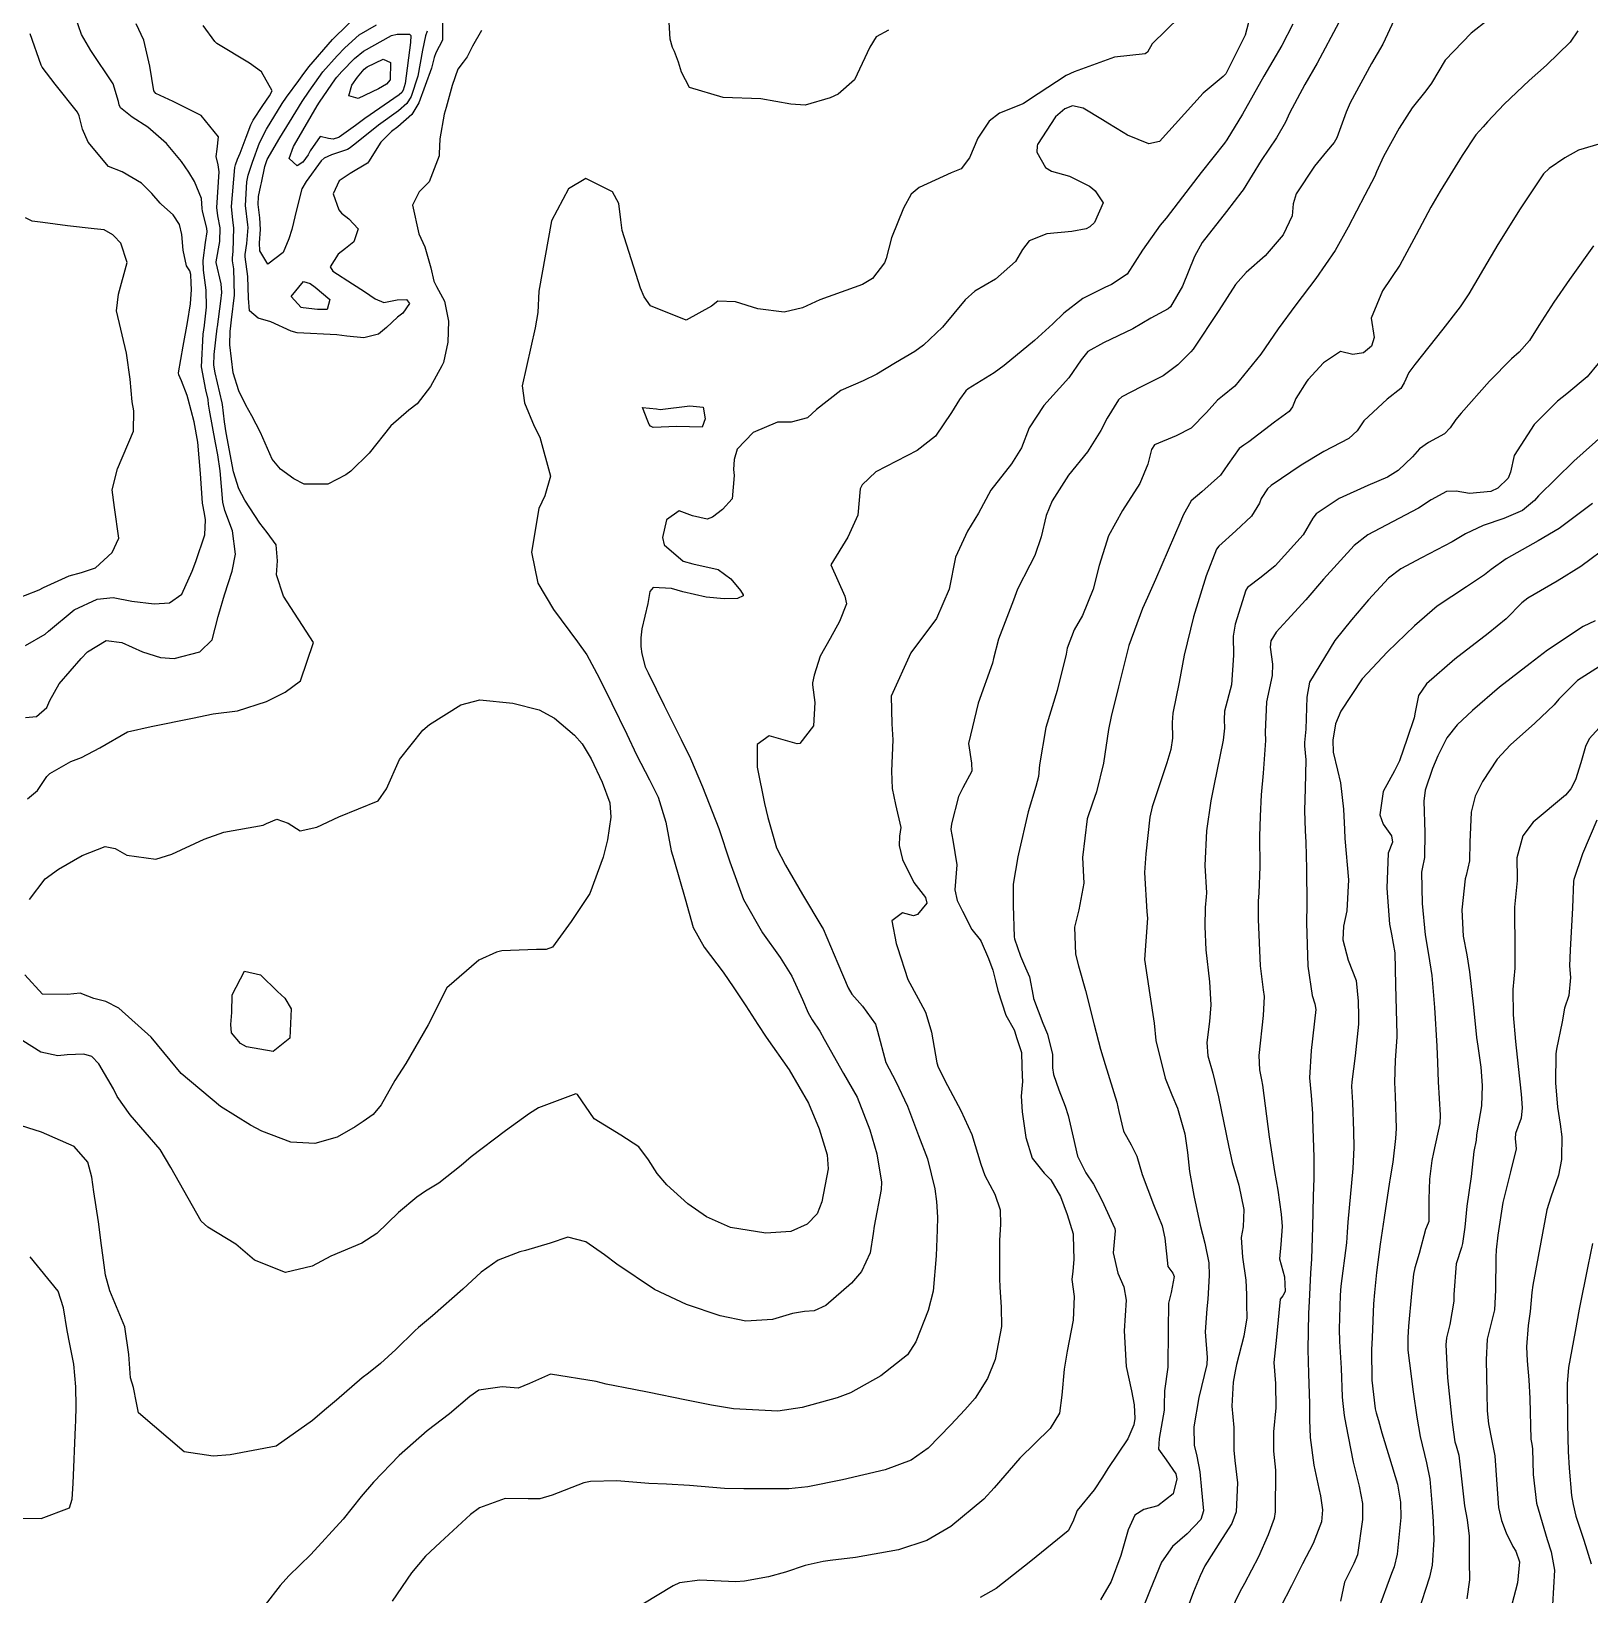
# Model space of a CAD drawing. Header units: feet. Extents: x 1313709 to 1317500, y 405869 to 411659.
# Drawn here: x 1316373.1 to 1316758.4, y 408728.3 to 409114.9 of the extents above; entities that cross this region are included whole.
import ezdxf

# ---------------------------------------------------------------- set-up
doc = ezdxf.new("R2010")
doc.units = ezdxf.units.FT
doc.layers.add('C-TOPO-MAJR', color=32, linetype='CONTINUOUS')

msp = doc.modelspace()

# ---------------------------------------------------------------- linework, layer by layer
at = {"layer": 'C-TOPO-MAJR'}
for points in [[(1316657.06, 409118.44), (1316650.24, 409111.8), (1316649.09, 409109.72), (1316648.52, 409109.29), (1316640.89, 409108.5), (1316630.95, 409104.91), (1316628.97, 409103.94), (1316622.04, 409099.4), (1316618.47, 409097.03), (1316618.09, 409096.86), (1316612.46, 409094.64), (1316609.96, 409092.68), (1316607.12, 409088.47), (1316605.06, 409083.61), (1316603.04, 409080.92), (1316600.54, 409079.89), (1316592.61, 409076.31), (1316590.69, 409074.64), (1316588.77, 409071.14), (1316585.83, 409063.79), (1316584.45, 409058.74), (1316584.06, 409057.68), (1316581.09, 409053.81), (1316578.59, 409052.28), (1316576.55, 409051.57), (1316568.11, 409048.48), (1316563.78, 409046.53), (1316559.28, 409045.45), (1316552.76, 409046.29), (1316547.23, 409048.01), (1316542.88, 409048.17), (1316541.26, 409046.94), (1316535.01, 409043.5), (1316526.19, 409047.03), (1316524.61, 409049.25), (1316523.72, 409051.42), (1316519.19, 409065.64), (1316518.88, 409068.27), (1316518.38, 409072.33), (1316516.82, 409075.21), (1316510.24, 409078.47), (1316505.91, 409075.92), (1316501.74, 409068.05), (1316498.61, 409050.61), (1316498.39, 409045.38), (1316497.72, 409041.54), (1316494.52, 409027.23), (1316495.02, 409023.06), (1316497.44, 409017.29), (1316498.84, 409014.51), (1316501.48, 409004.88), (1316500.11, 409000.02), (1316498.62, 408996.93), (1316496.75, 408986.06), (1316498.39, 408978.45), (1316502.22, 408971.93), (1316508.14, 408963.93), (1316510.49, 408960.68), (1316513.48, 408955.01), (1316516.66, 408948.7), (1316520.37, 408941.11), (1316522.73, 408935.98), (1316525.94, 408929.82), (1316528.08, 408925.53), (1316530.03, 408919.33), (1316531.33, 408912.21), (1316531.94, 408910.12), (1316534.8, 408900.4), (1316536.74, 408893.25), (1316539.47, 408888.45), (1316544.2, 408882.26), (1316546.82, 408878.4), (1316549.82, 408873.9), (1316552.76, 408869.27), (1316554.79, 408866.14), (1316560.5, 408858.09), (1316565.26, 408849.86), (1316567.89, 408843.53), (1316569.9, 408837.06), (1316570.14, 408833.63), (1316568.6, 408825.48), (1316567.38, 408822.52), (1316564.98, 408819.9), (1316560.89, 408818.09), (1316554.72, 408817.68), (1316546.02, 408819.08), (1316540.09, 408821.7), (1316535.46, 408824.97), (1316530.28, 408829.62), (1316527.83, 408832.49), (1316525.7, 408835.81), (1316523.3, 408839.04), (1316518.91, 408841.94), (1316512.31, 408845.99), (1316508.15, 408851.98), (1316507.77, 408852.14), (1316498.51, 408848.72), (1316496.28, 408847.31), (1316490.35, 408842.98), (1316481.88, 408836.6), (1316479.38, 408834.39), (1316473.84, 408830.09), (1316470.59, 408828.09), (1316468.4, 408826.62), (1316463.94, 408822.82), (1316458.51, 408817.59), (1316454.81, 408815.24), (1316447.2, 408812.03), (1316442.56, 408809.54), (1316435.99, 408808), (1316428.34, 408811.04), (1316423.71, 408815.01), (1316416.78, 408819.19), (1316415.09, 408820.68), (1316407.58, 408833.92), (1316404.94, 408838.37), (1316397.55, 408846.98), (1316394.31, 408851.53), (1316393.42, 408853.36), (1316389.85, 408859.55), (1316388.08, 408861.37), (1316386.08, 408861.96), (1316381.95, 408861.76), (1316379.67, 408861.55), (1316375.45, 408862.46), (1316365.94, 408868.46)], [(1316371.69, 408945.23), (1316374.39, 408945.47), (1316376.92, 408947.66), (1316377.72, 408949.38), (1316379.99, 408953.51), (1316385.46, 408959.81), (1316387.05, 408961.44), (1316391.63, 408964.26), (1316395.5, 408963.73), (1316400.61, 408961.46), (1316405.05, 408960.03), (1316408.41, 408959.81), (1316414.79, 408961.45), (1316417.81, 408964.46), (1316419.31, 408970.15), (1316419.45, 408970.79), (1316420.92, 408975.53), (1316422.79, 408981.42), (1316423.59, 408985.64), (1316422.89, 408991.38), (1316420.99, 408996.41), (1316420.48, 408998.45), (1316419.79, 409006.19), (1316419.24, 409010.14), (1316418.68, 409013.12), (1316417.14, 409021.19), (1316416.96, 409022.68), (1316416.84, 409023.88), (1316416.28, 409026.28), (1316415.2, 409031.96), (1316415.62, 409039.98), (1316415.9, 409042.15), (1316415.91, 409042.27), (1316416.42, 409046.66), (1316416.39, 409050.85), (1316415.67, 409055.86), (1316415.63, 409058.2), (1316416.16, 409062.69), (1316416.58, 409065.33), (1316416.55, 409066.22), (1316415.45, 409070.44), (1316415.38, 409071.12), (1316415.22, 409073.52), (1316413.43, 409077.74), (1316412.08, 409080.09), (1316410.29, 409082.7), (1316406.53, 409087.15), (1316401.93, 409091.23), (1316398.07, 409093.66), (1316395.19, 409096.01), (1316394.85, 409096.73), (1316394.71, 409097.54), (1316393.36, 409101.87), (1316387.87, 409110.14), (1316385.53, 409114.08), (1316383.27, 409120.55)], [(1316472.1, 409105.82), (1316468.94, 409097.23), (1316467.18, 409094.3), (1316463.76, 409091.26), (1316462.19, 409090.09), (1316459.52, 409087.48), (1316456.49, 409082.61), (1316456.25, 409082.33), (1316451.95, 409079.75), (1316449.24, 409077.93), (1316447.78, 409074.74), (1316449.16, 409070.73), (1316449.84, 409069.9), (1316451.64, 409068.55), (1316453.91, 409066.08), (1316452.85, 409062.82), (1316450.77, 409061.23), (1316448.96, 409059.82), (1316447.03, 409056.68), (1316447.64, 409055.55), (1316452.53, 409052.46), (1316455.5, 409050.56), (1316458.11, 409048.75), (1316460.29, 409047.86), (1316463.55, 409048.46), (1316465.87, 409048.56), (1316466.63, 409047.61), (1316464.94, 409045.17), (1316463.66, 409044.19), (1316460.93, 409041.64), (1316458.92, 409040.02), (1316455.37, 409039.14), (1316451.17, 409039.5), (1316448.66, 409039.81), (1316438.86, 409040.34), (1316437.36, 409040.75), (1316432.34, 409043.03), (1316429.23, 409044), (1316427.08, 409045.77), (1316426.8, 409048.88), (1316426.63, 409054.27), (1316425.96, 409059.14), (1316425.97, 409059.72), (1316426.41, 409062.42), (1316426.71, 409066.4), (1316426.64, 409067.06), (1316426.04, 409071.83), (1316426.38, 409077.65), (1316426.75, 409079.3), (1316427.39, 409081.31), (1316427.77, 409082.56), (1316429.5, 409087.35), (1316431.28, 409090.74), (1316435.14, 409097.04), (1316436.2, 409098.64), (1316439.27, 409102.76), (1316440.08, 409103.9), (1316441.75, 409106.12), (1316447.62, 409112.84), (1316448.24, 409113.5), (1316453.15, 409118.33)], [(1316474.76, 409119.52), (1316474.78, 409112.68), (1316473.11, 409109.6), (1316472.7, 409108.43), (1316472.1, 409105.82)], [(1316710.09, 409117.73), (1316707.31, 409111.69), (1316704.49, 409106.94), (1316699.2, 409097.24), (1316698.24, 409094.94), (1316695.86, 409088.59), (1316695.24, 409087.41), (1316693.37, 409085.2), (1316690.36, 409081.51), (1316685.85, 409074.72), (1316685.12, 409072.27), (1316684.85, 409069.3), (1316682.65, 409064.61), (1316678.2, 409059.41), (1316673.48, 409055.27), (1316670.86, 409052.32), (1316666.75, 409045.83), (1316660.35, 409036.31), (1316659.82, 409035.66), (1316656.61, 409032.42), (1316652.97, 409029.71), (1316647.56, 409027), (1316642.77, 409024.53), (1316641.94, 409023.77), (1316639.1, 409019.21), (1316637.59, 409016.15), (1316634.23, 409010.9), (1316629.57, 409005.11), (1316625.48, 408998.77), (1316624.02, 408995.17), (1316622.8, 408989.93), (1316621.27, 408985.28), (1316619.97, 408982.88), (1316616.95, 408976.93), (1316615.92, 408974.24), (1316612.28, 408964.62), (1316611.02, 408959.79), (1316610.76, 408958.62), (1316607.21, 408948.72), (1316604.81, 408938.77), (1316605.59, 408933.92), (1316605.64, 408931.91), (1316603.43, 408927.85), (1316602.4, 408925.68), (1316600.63, 408918.92), (1316600.44, 408917.51), (1316600.98, 408914.84), (1316601.92, 408908.82), (1316601.46, 408902.57), (1316602.07, 408899.98), (1316603.38, 408897.35), (1316605.66, 408892.75), (1316607.7, 408890.25), (1316607.97, 408889.82), (1316609.8, 408885.63), (1316610.86, 408882.75), (1316611.53, 408880.12), (1316612.12, 408877.69), (1316614.08, 408871.63), (1316616.14, 408867.95), (1316616.23, 408867.74), (1316616.78, 408865.85), (1316617.95, 408862.4), (1316618, 408859.01), (1316618.13, 408856.64), (1316618.2, 408855.19), (1316617.86, 408851.55), (1316618.06, 408847.73), (1316619, 408841.32), (1316620.56, 408836.26), (1316623.57, 408832.55), (1316625.21, 408830.85), (1316627.59, 408826.75), (1316629.26, 408822.32), (1316630.69, 408817.57), (1316630.75, 408817.06), (1316630.89, 408811.17), (1316630.62, 408808.27), (1316630.39, 408806.24), (1316630.92, 408802.03), (1316630.67, 408796.18), (1316629.25, 408788.54), (1316628.46, 408784.09), (1316627.9, 408777.66), (1316627.32, 408773.21), (1316625, 408769.4), (1316617.5, 408762.1), (1316611.18, 408754.73), (1316608.65, 408751.89), (1316600.48, 408745.17), (1316594.52, 408741.74), (1316587.52, 408739.4), (1316576.93, 408737.51), (1316570.67, 408736.72), (1316568.91, 408736.48), (1316564.42, 408735.49), (1316559.55, 408733.85), (1316555.35, 408732.68), (1316549.46, 408731.62), (1316547.22, 408731.49), (1316538.37, 408731.88), (1316533.35, 408731.25), (1316531.81, 408730.47), (1316524.28, 408725.97)], [(1316585.08, 409115.17), (1316581.98, 409113.51), (1316580.41, 409110.95), (1316576.67, 409102.92), (1316572.6, 409099.32), (1316570.66, 409098.44), (1316564.45, 409096.61), (1316560.94, 409096.86), (1316553.46, 409098.21), (1316544.2, 409098.5), (1316535.82, 409101.01), (1316533.88, 409104.8), (1316533.14, 409107.24), (1316532.12, 409109.88), (1316531.63, 409110.87), (1316531.08, 409112.93), (1316530.77, 409118.55)], [(1316733.28, 409117.74), (1316729.09, 409114.48), (1316722.71, 409107.75), (1316719.27, 409102.05), (1316717.94, 409100.2), (1316714.51, 409096), (1316711.33, 409090.97), (1316707.43, 409083.93), (1316705.74, 409080.17), (1316705.28, 409079.09), (1316702.81, 409074.34), (1316698.72, 409066.5), (1316695.46, 409060.66), (1316690.68, 409053.77), (1316685.73, 409047.28), (1316681.4, 409041.34), (1316677.1, 409035.1), (1316670.7, 409027.18), (1316667.67, 409024.65), (1316666.42, 409023.66), (1316663.64, 409020.67), (1316659.85, 409016.73), (1316656.21, 409014.86), (1316650.85, 409012.61), (1316650.07, 409011.48), (1316649.16, 409007.89), (1316647.22, 409003.05), (1316642.87, 408996.43), (1316639.47, 408990.13), (1316637.16, 408982.82), (1316635.66, 408976.94), (1316633.02, 408970.43), (1316630.99, 408966.9), (1316629.19, 408962.39), (1316628.94, 408960.85), (1316626.78, 408951.91), (1316623.94, 408942.74), (1316622.4, 408933.5), (1316622.1, 408930.59), (1316621.46, 408928.18), (1316619.55, 408921.9), (1316617.19, 408911.47), (1316617.02, 408910.74), (1316615.9, 408903.97), (1316615.91, 408898.75), (1316616.15, 408890.97), (1316616.23, 408890.5), (1316617.67, 408886.17), (1316618.93, 408883.33), (1316619.88, 408881.1), (1316620.83, 408876.34), (1316620.93, 408875.75), (1316623.21, 408869.64), (1316624.4, 408866.89), (1316625.59, 408861.89), (1316625.61, 408858.6), (1316625.81, 408856.97), (1316627.17, 408853.16), (1316628.73, 408849.08), (1316629.48, 408846.8), (1316630.68, 408841.44), (1316631.79, 408836.7), (1316633.83, 408832.59), (1316635.72, 408829.81), (1316637.8, 408825.86), (1316641.03, 408818.82), (1316641.11, 408818.28), (1316640.64, 408812.82), (1316641.78, 408807.84), (1316643.25, 408804.45), (1316643.84, 408801.12), (1316643.34, 408793.55), (1316643.79, 408784.74), (1316645.15, 408778.75), (1316645.76, 408775.24), (1316645.96, 408771.88), (1316645.74, 408770.29), (1316644.25, 408766.82), (1316639.31, 408759.51), (1316637.95, 408757.33), (1316635.94, 408754.26), (1316631.72, 408749.1), (1316630.6, 408746.32), (1316629.46, 408744.12), (1316620.23, 408736.55), (1316611.71, 408729.82), (1316607.74, 408727.59)], [(1316674.09, 409117.08), (1316673.24, 409113.95), (1316668.44, 409104.41), (1316667.83, 409103.7), (1316662.85, 409099.64), (1316658.24, 409094.46), (1316652.04, 409087.61), (1316649.39, 409087.07), (1316644.17, 409089.22), (1316643.06, 409089.84), (1316639.28, 409092.18), (1316637.97, 409093), (1316633.16, 409095.88), (1316630.51, 409096.43), (1316628.64, 409095.69), (1316626.31, 409093.74), (1316621.93, 409086.89), (1316621.78, 409086.57), (1316621.71, 409084.99), (1316623.84, 409081.26), (1316625.32, 409080.35), (1316629.77, 409079.05), (1316634.73, 409076.6), (1316635.51, 409076), (1316636.15, 409075.44), (1316638.14, 409072.45), (1316635.96, 409067.66), (1316634.79, 409066.56), (1316633.9, 409066.03), (1316630.36, 409065.42), (1316624.18, 409064.83), (1316619.87, 409063.09), (1316618.22, 409060.96), (1316616.47, 409057.94), (1316611.49, 409053.62), (1316606.37, 409050.62), (1316604, 409048.52), (1316598.37, 409041.74), (1316593.67, 409037.25), (1316591.59, 409035.72), (1316586.79, 409032.88), (1316582.2, 409030.12), (1316578.8, 409028.44), (1316573.24, 409026.07), (1316567.25, 409021.4), (1316565.06, 409019.35), (1316560.99, 409018.22), (1316557.63, 409018.24), (1316551.58, 409015.65), (1316547.6, 409011.53), (1316546.92, 409009.03), (1316546.75, 409006.54), (1316546.91, 409005.07), (1316546.41, 408999.3), (1316544.01, 408996.69), (1316541.5, 408994.74), (1316540.22, 408994.23), (1316536.58, 408995.11), (1316533.26, 408996.32), (1316530.2, 408994.08), (1316529.21, 408989.71), (1316529.58, 408987.94), (1316534.25, 408983.9), (1316536.7, 408983.19), (1316542.98, 408981.84), (1316546.08, 408979.5), (1316548.48, 408976.62), (1316549.11, 408975.56), (1316549.08, 408975.29), (1316547.76, 408974.66), (1316544.39, 408974.58), (1316540.01, 408974.95), (1316534.18, 408976.33), (1316531.44, 408977.15), (1316526.85, 408977.33), (1316526.02, 408976.35), (1316525.56, 408973.43), (1316524.1, 408967.1), (1316523.79, 408964.94), (1316523.86, 408962.79), (1316524.06, 408960.92), (1316524.92, 408957.77), (1316525.62, 408956.3), (1316529.58, 408948.15), (1316533.78, 408939.75), (1316536.12, 408935.04), (1316539.09, 408928.04), (1316543.07, 408917.76), (1316545.82, 408909.51), (1316549.24, 408900.2), (1316553.89, 408892), (1316558.26, 408885.89), (1316561.13, 408881.26), (1316563.82, 408875.47), (1316565.16, 408872.17), (1316566.16, 408870.45), (1316568.1, 408867.69), (1316569.15, 408865.67), (1316573.91, 408857.14), (1316577.32, 408851.33), (1316580.45, 408843.26), (1316582.13, 408837.33), (1316583.32, 408830.34), (1316583.2, 408828.53), (1316581.47, 408819.42), (1316581.29, 408817.58), (1316580.56, 408812.83), (1316578.39, 408808.23), (1316575.94, 408805.32), (1316569.55, 408799.79), (1316566.65, 408798.51), (1316564.32, 408798.32), (1316561.28, 408797.8), (1316556.34, 408796.32), (1316549.78, 408795.95), (1316543.41, 408797.29), (1316535.08, 408800.02), (1316527.19, 408803.77), (1316517.86, 408810.04), (1316514.84, 408812.37), (1316510.26, 408815.59), (1316505.77, 408816.75), (1316501.38, 408815.26), (1316495.31, 408813.42), (1316493.87, 408813.12), (1316488.55, 408811.02), (1316484.34, 408808.04), (1316479.81, 408803.86), (1316472.33, 408797.23), (1316468.83, 408794.34), (1316467.91, 408793.51), (1316463.24, 408788.97), (1316459.46, 408785.46), (1316456.49, 408783.11), (1316454.96, 408781.93), (1316448.61, 408776.44), (1316445.59, 408773.92), (1316442.65, 408771.37), (1316433.69, 408765.05), (1316422.26, 408762.85), (1316418.1, 408762.58), (1316410.94, 408763.66), (1316399.59, 408773.27), (1316399.1, 408775.72), (1316398.38, 408779.52), (1316397.61, 408781.93), (1316397.21, 408787.71), (1316396.26, 408794.53), (1316392.57, 408803.45), (1316391.5, 408807.3), (1316390.77, 408812.28), (1316390.49, 408814.61), (1316389.75, 408820.47), (1316388.59, 408827.94), (1316388.12, 408831.53), (1316387.1, 408835.24), (1316383.68, 408839.14), (1316375.62, 408842.69), (1316367.07, 408845.37)], [(1316371.66, 408963.04), (1316376.53, 408965.82), (1316377.38, 408966.56), (1316383.68, 408971.8), (1316389.42, 408974.5), (1316393.37, 408974.91), (1316397.97, 408974.02), (1316403.49, 408973.34), (1316407.32, 408973.61), (1316410.32, 408975.72), (1316412.93, 408981.39), (1316413.76, 408983.76), (1316416.05, 408990.35), (1316416.2, 408994.13), (1316415.91, 408995.67), (1316415.46, 408998.19), (1316414.92, 409005.57), (1316414.27, 409013.27), (1316413.35, 409018.33), (1316411.88, 409023.95), (1316411.64, 409024.81), (1316410.27, 409028.44), (1316409.56, 409029.92), (1316409.51, 409030.43), (1316410.68, 409037.02), (1316411.73, 409042.86), (1316412.51, 409047.52), (1316412.69, 409051.08), (1316412.62, 409052.62), (1316412.53, 409054.79), (1316412.3, 409055.66), (1316411.49, 409056.93), (1316410.69, 409060.79), (1316410.34, 409064.69), (1316409.74, 409067.11), (1316408.16, 409069.48), (1316405.32, 409072.1), (1316404.98, 409072.43), (1316402.88, 409074.79), (1316400.4, 409077.35), (1316395.55, 409080.18), (1316392.23, 409081.43), (1316387.21, 409087.52), (1316385.78, 409090.67), (1316384.94, 409093.97), (1316384.51, 409094.92), (1316379.01, 409101.79), (1316375.77, 409106.03), (1316375.53, 409106.49), (1316372.84, 409114.29)], [(1316372.16, 408925.14), (1316374.61, 408927.19), (1316376.92, 408930.63), (1316377.73, 408931.34), (1316378.89, 408932), (1316382.93, 408934.32), (1316385.56, 408935.36), (1316390.06, 408937.68), (1316396.94, 408941.65), (1316402.76, 408942.99), (1316412.94, 408945.09), (1316418.09, 408946.12), (1316424.12, 408946.89), (1316431.31, 408949.18), (1316435.86, 408951.48), (1316439.7, 408954.27), (1316442.88, 408963.75), (1316435.47, 408975.25), (1316433.78, 408980.47), (1316433.96, 408983.93), (1316433.62, 408987.93), (1316431.46, 408990.95), (1316429.62, 408993.26), (1316425.94, 408998.92), (1316424.39, 409001.78), (1316423.13, 409006), (1316421.32, 409015.59), (1316420.86, 409018.34), (1316420.35, 409022.58), (1316420.28, 409023.03), (1316418.55, 409030.45), (1316418.24, 409032.37), (1316418.35, 409035.02), (1316419.1, 409041.46), (1316419.14, 409041.8), (1316420.01, 409048.19), (1316420.23, 409050.35), (1316420.09, 409052.49), (1316418.83, 409057.69), (1316418.83, 409057.91), (1316419.73, 409062.96), (1316419.78, 409066.28), (1316419.21, 409069.3), (1316419.01, 409071.36), (1316419.54, 409080.18), (1316419.34, 409081.84), (1316418.8, 409083.93), (1316419.08, 409085.73), (1316419.44, 409088.81), (1316415.1, 409094.11), (1316408.18, 409097.52), (1316403.89, 409099.54), (1316403.41, 409100.15), (1316402.43, 409106.31), (1316400.96, 409112.73), (1316399.05, 409116.76)], [(1316484.43, 409115.07), (1316482.23, 409111.19), (1316480.89, 409108.55), (1316479.91, 409107.27), (1316478.59, 409105.54), (1316477.19, 409101.49), (1316475.72, 409096.07), (1316475.21, 409094.42), (1316474.1, 409088.32), (1316474, 409084.64), (1316473.97, 409084.07), (1316471.52, 409077.65), (1316468.98, 409075.22), (1316467.36, 409071.9), (1316468.91, 409064.81), (1316470.39, 409061.57), (1316471.94, 409056.4), (1316472.64, 409053.08), (1316473.29, 409051.77), (1316475.31, 409048.18), (1316476.25, 409043.21), (1316476.13, 409037.99), (1316475.04, 409033.04), (1316474.65, 409032.16), (1316471.85, 409027.03), (1316468.51, 409022.77), (1316466.44, 409021.23), (1316462.02, 409017.31), (1316456.67, 409010.62), (1316452.1, 409006.15), (1316450.92, 409005.21), (1316446.47, 409002.89), (1316440.59, 409002.88), (1316438.02, 409004.25), (1316434.72, 409006.65), (1316432.65, 409009.12), (1316429.77, 409015.72), (1316427.62, 409019.81), (1316426.13, 409022.45), (1316424.4, 409025.99), (1316423.05, 409030.42), (1316422.21, 409037.37), (1316422.31, 409040.78), (1316422.36, 409041.34), (1316422.65, 409043.57), (1316423.34, 409049.65), (1316423.21, 409056.13), (1316422.9, 409058.11), (1316422.87, 409058.88), (1316423.04, 409060.47), (1316423.19, 409066.33), (1316422.94, 409068.18), (1316422.58, 409071.6), (1316423.43, 409081.26), (1316423.57, 409081.88), (1316424.11, 409083.27), (1316424.73, 409084.75), (1316426.26, 409088.76), (1316427.41, 409091.74), (1316427.97, 409092.89), (1316430.36, 409096.57), (1316432.05, 409098.92), (1316432.67, 409100.18), (1316430.01, 409104.86), (1316427.1, 409106.99), (1316419.02, 409111.89), (1316418.48, 409112.36), (1316415.65, 409116.35)], [(1316685.06, 409116.7), (1316682.32, 409111.41), (1316677.89, 409103.8), (1316672.54, 409094.43), (1316668.74, 409088.09), (1316668.11, 409087.23), (1316662.36, 409079.98), (1316659.67, 409076.4), (1316653.68, 409068.73), (1316652.2, 409066.95), (1316647.85, 409060.75), (1316644.03, 409054.85), (1316640.16, 409052.25), (1316638.54, 409051.57), (1316633.14, 409048.8), (1316628.37, 409045.19), (1316625.69, 409042.57), (1316621.19, 409038.48), (1316613.62, 409032.25), (1316611.14, 409030.46), (1316604.74, 409026.47), (1316604.19, 409026.01), (1316602.61, 409023.86), (1316600.65, 409020.64), (1316596.65, 409014.82), (1316592.1, 409011.26), (1316581.93, 409005.96), (1316578.56, 409002.77), (1316578.04, 409001.77), (1316577.49, 408995.28), (1316575.02, 408989.8), (1316570.83, 408982.93), (1316574.28, 408975.23), (1316574.66, 408973.3), (1316572.97, 408968.98), (1316570.59, 408964.71), (1316568.18, 408960.37), (1316566.66, 408955.69), (1316566.28, 408953.81), (1316566.24, 408953.3), (1316566.81, 408948.89), (1316566.47, 408943.16), (1316563.09, 408938.8), (1316562.44, 408938.68), (1316555.51, 408940.67), (1316552.56, 408938.53), (1316552.57, 408932.94), (1316554.42, 408923.91), (1316555.21, 408920.46), (1316557.38, 408913.01), (1316559.57, 408908.66), (1316563.78, 408901.48), (1316568.59, 408893.49), (1316568.88, 408892.93), (1316572.56, 408884.37), (1316575.09, 408878.33), (1316576.02, 408876.76), (1316578.59, 408873.84), (1316581.85, 408869.4), (1316582.37, 408867.67), (1316584.37, 408859.88), (1316586.87, 408855.19), (1316589.78, 408849.1), (1316592.46, 408841.89), (1316594.68, 408836.12), (1316596.49, 408828.69), (1316596.88, 408825.55), (1316597.18, 408821.64), (1316597.09, 408818.49), (1316596.8, 408812.06), (1316596.11, 408803.35), (1316594.84, 408798.54), (1316591.83, 408790.85), (1316589.72, 408787.65), (1316583.14, 408782.41), (1316575.65, 408778.25), (1316572.36, 408776.99), (1316563.73, 408774.56), (1316557.65, 408773.7), (1316546.76, 408774.26), (1316541.28, 408775.15), (1316534.68, 408776.46), (1316525.89, 408778.29), (1316522.08, 408779.01), (1316515.24, 408780.36), (1316512.76, 408781), (1316501.5, 408782.86), (1316496.27, 408780.56), (1316493.51, 408779.35), (1316489.51, 408779.67), (1316483.75, 408778.85), (1316481.53, 408777.31), (1316476.49, 408773.03), (1316470.97, 408768.84), (1316464.09, 408762.68), (1316457.75, 408756.14), (1316454.67, 408752.59), (1316450.22, 408746.99), (1316442.22, 408738.24), (1316436.82, 408732.95), (1316434.67, 408730.58), (1316427.22, 408721.03)], [(1316468.65, 409103.78), (1316467.02, 409098.78), (1316465.96, 409097.02), (1316463.91, 409095.21), (1316458.98, 409091.65), (1316453.09, 409086.95), (1316451.72, 409085.92), (1316451.3, 409085.7), (1316447.3, 409084.32), (1316445.54, 409083.56), (1316444.82, 409082.83), (1316441.08, 409077.74), (1316440.03, 409075.93), (1316438.68, 409070.79), (1316437.5, 409065.92), (1316436.82, 409063.57), (1316435.41, 409060.24), (1316431.58, 409057.35), (1316429.66, 409060.6), (1316429.56, 409062.59), (1316429.75, 409065.91), (1316429.62, 409068.8), (1316429.23, 409072.04), (1316429.32, 409074.05), (1316429.85, 409076.78), (1316430, 409077.46), (1316430.83, 409081.49), (1316431.46, 409083.24), (1316434.59, 409088.58), (1316436.94, 409092.46), (1316440.07, 409097.55), (1316441.8, 409100.08), (1316444.21, 409103.51), (1316445.22, 409104.85), (1316448.77, 409108.87), (1316450.64, 409110.84), (1316454.22, 409114.03), (1316458.43, 409116.52)], [(1316465.56, 409101.96), (1316465.09, 409100.34), (1316464.74, 409099.75), (1316464.06, 409099.15), (1316455.58, 409093.31), (1316453.29, 409091.64), (1316449.2, 409088.69), (1316449.06, 409088.62), (1316447.78, 409088.22), (1316446.6, 409088.42), (1316444.53, 409088.91), (1316442.03, 409085.32), (1316441.55, 409084.37), (1316440.26, 409082.53), (1316438.87, 409081.65), (1316436.86, 409083.43), (1316437.91, 409086.42), (1316438.76, 409087.84), (1316443.81, 409096.51), (1316444.36, 409097.36), (1316448.34, 409103.11), (1316448.69, 409103.57), (1316449.92, 409104.94), (1316453.04, 409108.18), (1316455.23, 409109.98), (1316462.18, 409113.83), (1316463.6, 409114.21), (1316466.6, 409114.21), (1316466.95, 409113.9), (1316466.91, 409112.1), (1316465.56, 409101.96)], [(1316696.42, 409117.1), (1316691.04, 409107.06), (1316687.98, 409101.74), (1316684.23, 409094.68), (1316683.22, 409092.45), (1316681.02, 409088.57), (1316677.21, 409082.94), (1316672.75, 409075.7), (1316672.45, 409075.25), (1316668.61, 409070.38), (1316662.61, 409062.71), (1316660.67, 409059.18), (1316657.75, 409051.9), (1316654.8, 409046.79), (1316654.19, 409046.27), (1316649.88, 409043.97), (1316645.45, 409041.3), (1316638.21, 409037.86), (1316634.37, 409035.68), (1316632.65, 409033.66), (1316629.6, 409029.21), (1316623.43, 409022.34), (1316619.86, 409016.82), (1316617.97, 409011.89), (1316615.47, 409007.92), (1316610.33, 409001.42), (1316607.27, 408995.73), (1316604.57, 408991.33), (1316601.64, 408984.87), (1316600.09, 408976.98), (1316596.95, 408969.67), (1316590.57, 408961.19), (1316585.72, 408950.53), (1316585.89, 408943.66), (1316586.16, 408939.72), (1316585.76, 408931.94), (1316585.99, 408927.68), (1316586.79, 408923.73), (1316588.09, 408918.04), (1316587.8, 408915.88), (1316587.66, 408913.57), (1316588.51, 408910.13), (1316591.29, 408904.39), (1316594.17, 408900.73), (1316594.5, 408899.32), (1316592.19, 408896.48), (1316591.23, 408896.2), (1316588.5, 408896.94), (1316585.86, 408894.93), (1316586.92, 408889.33), (1316587.25, 408888.37), (1316589.85, 408880.44), (1316592.41, 408875.73), (1316594.09, 408872.53), (1316594.25, 408872.12), (1316595.72, 408867.37), (1316597.03, 408859.8), (1316597.33, 408858.77), (1316599.65, 408854.25), (1316602.9, 408848.07), (1316605.68, 408842.1), (1316607.92, 408834.74), (1316608.89, 408831.93), (1316611.31, 408827.34), (1316612.64, 408823.49), (1316612.78, 408819.82), (1316612.53, 408815.93), (1316612.5, 408806.47), (1316612.6, 408804.31), (1316612.94, 408799.41), (1316612.96, 408794.6), (1316611.4, 408786.48), (1316609.5, 408781.72), (1316606.5, 408776.91), (1316603.96, 408773.99), (1316600.44, 408770.33), (1316594.86, 408764.57), (1316590.67, 408761.6), (1316584.21, 408759.16), (1316573.7, 408756.74), (1316565.14, 408754.93), (1316560.43, 408754.44), (1316549.3, 408754.48), (1316544.53, 408754.56), (1316535.86, 408755.33), (1316530.14, 408755.66), (1316525.81, 408755.82), (1316517.92, 408756.42), (1316511.39, 408756.33), (1316509.7, 408755.97), (1316501.86, 408752.91), (1316498.88, 408751.98), (1316495.94, 408751.98), (1316490.3, 408752.05), (1316483.93, 408749.76), (1316481.69, 408748.12), (1316474.17, 408741.2), (1316470.54, 408737.81), (1316467.09, 408733.74), (1316462.34, 408726.66)], [(1316470.98, 409114.96), (1316470.57, 409113.76), (1316469.83, 409110.25), (1316468.65, 409103.78)], [(1316755.48, 409115.04), (1316753.56, 409112.23), (1316747.76, 409106.52), (1316743.45, 409102.71), (1316737.3, 409096.9), (1316733.19, 409092.52), (1316732.04, 409091.31), (1316730.28, 409089.3), (1316726.85, 409084.2), (1316721.47, 409075.4), (1316719.13, 409071.42), (1316715.54, 409064.57), (1316711.51, 409057.1), (1316707.18, 409050.7), (1316704.42, 409043.96), (1316705.15, 409039.17), (1316704.45, 409037.08), (1316702.47, 409035.39), (1316699.82, 409035.02), (1316696.83, 409035.69), (1316692.62, 409032.93), (1316688.81, 409028.77), (1316688.49, 409028.41), (1316685.73, 409024.12), (1316684.91, 409022.01), (1316684.15, 409020.88), (1316680.51, 409018.26), (1316674.17, 409013.41), (1316672.9, 409012.56), (1316671.78, 409011.71), (1316668.91, 409007.8), (1316667.12, 409005.17), (1316662.51, 409000.99), (1316659.87, 408998.8), (1316657.87, 408995.21), (1316657.33, 408993.86), (1316654.16, 408986.6), (1316651.09, 408979.31), (1316649.11, 408974.92), (1316647.82, 408972.19), (1316644.48, 408963), (1316644.22, 408962.03), (1316641.94, 408952.8), (1316640.1, 408945.47), (1316639.48, 408942.24), (1316638.17, 408933.91), (1316636.48, 408926.82), (1316635.48, 408924.06), (1316634.2, 408920.17), (1316633.04, 408910.62), (1316633.31, 408904.27), (1316632.13, 408897.69), (1316631.02, 408893.36), (1316631.26, 408886.73), (1316632.03, 408883.77), (1316633.75, 408877.68), (1316635.94, 408869.18), (1316637.49, 408863.21), (1316638.64, 408859.39), (1316641.51, 408850.06), (1316642.04, 408847.78), (1316643.19, 408842.9), (1316645.04, 408839.54), (1316646.48, 408836.75), (1316647.74, 408832.21), (1316650.56, 408824.75), (1316652.7, 408819.52), (1316653.39, 408816.43), (1316654.14, 408809.42), (1316655.36, 408807.79), (1316655.68, 408806.98), (1316654.91, 408802.99), (1316654.28, 408800.36), (1316654.23, 408793.79), (1316654.11, 408784.53), (1316653.29, 408778.69), (1316653.2, 408775.06), (1316653.18, 408773.91), (1316651.95, 408766.92), (1316651.83, 408764.27), (1316653.71, 408761.64), (1316656.06, 408758.15), (1316656.32, 408756.95), (1316655.45, 408753.24), (1316651.65, 408750.25), (1316648.19, 408749.36), (1316645.95, 408748), (1316644.27, 408744.37), (1316642.51, 408738.03), (1316640.12, 408731.52), (1316637.46, 408727.01)], [(1316461.95, 409107.15), (1316461.86, 409102.94), (1316460.96, 409101.79), (1316458.92, 409100.64), (1316453.92, 409098.25), (1316451.64, 409098.96), (1316452.38, 409101.54), (1316453.76, 409103.56), (1316455.45, 409105.51), (1316456.19, 409106.1), (1316460.12, 409107.97), (1316461.95, 409107.15)], [(1316762.87, 409087.63), (1316755.65, 409085.48), (1316752.25, 409083.64), (1316748.43, 409080.96), (1316747.03, 409079.63), (1316741.22, 409070.97), (1316735.72, 409062.21), (1316732.13, 409056.14), (1316728.53, 409049.94), (1316726.39, 409046.75), (1316722.07, 409041.27), (1316715.16, 409032.5), (1316713.71, 409030.5), (1316712.55, 409028.01), (1316711.75, 409026.58), (1316708.31, 409023.91), (1316702.58, 409018.59), (1316700.94, 409016.13), (1316698.87, 409014.2), (1316692.7, 409011.01), (1316687.09, 409007.6), (1316679.7, 409002.58), (1316678.75, 409001.8), (1316677.22, 408999.34), (1316676.78, 408998.22), (1316674.8, 408995), (1316670.9, 408991.38), (1316666.69, 408987.59), (1316666.15, 408986.81), (1316663.56, 408980.24), (1316660.45, 408970.12), (1316658.13, 408960.61), (1316656.9, 408953.94), (1316655.35, 408946.27), (1316655.2, 408944), (1316655.3, 408940.11), (1316654.83, 408937.34), (1316653.85, 408934), (1316650.22, 408923.09), (1316649.69, 408920.59), (1316648.67, 408911.52), (1316648.31, 408906.89), (1316648.95, 408897.18), (1316649.1, 408895.57), (1316648.64, 408889.87), (1316648.35, 408885.41), (1316649.69, 408876.6), (1316650.7, 408869.64), (1316651.16, 408865.38), (1316653.43, 408855.99), (1316655.14, 408851.94), (1316656.54, 408848.63), (1316658.33, 408842.24), (1316659.01, 408837.65), (1316659.46, 408832.95), (1316660.56, 408827), (1316662.13, 408819.7), (1316663.24, 408815.24), (1316664.26, 408810.33), (1316664.36, 408807.19), (1316664, 408801.35), (1316663.74, 408799.01), (1316663.33, 408793.32), (1316663.81, 408786.99), (1316663.72, 408785.21), (1316661.78, 408777.1), (1316660.58, 408769.79), (1316660.66, 408765.24), (1316661.32, 408762.57), (1316662.06, 408758.65), (1316662.4, 408754.26), (1316662.92, 408749.07), (1316662.27, 408746.93), (1316658.9, 408743.34), (1316655.23, 408740.23), (1316652.56, 408736.34), (1316649.74, 408729.54), (1316647.96, 408724.99)], [(1316368.33, 408974.17), (1316375.08, 408976.81), (1316376.16, 408977.33), (1316382.45, 408980.21), (1316385.56, 408981.03), (1316388.99, 408982.24), (1316393.12, 408986.03), (1316394.76, 408989.53), (1316393.71, 408997.16), (1316393.12, 409001.54), (1316394.47, 409006.74), (1316398.41, 409016.02), (1316398.48, 409021.01), (1316398.05, 409023.29), (1316397.58, 409028.9), (1316396.69, 409035.27), (1316394.15, 409045.78), (1316394.67, 409049.87), (1316396.83, 409057.76), (1316395.28, 409062.49), (1316393.55, 409064.35), (1316393.3, 409064.59), (1316391.13, 409065.83), (1316388.64, 409066.08), (1316382.04, 409066.79), (1316375.99, 409067.62), (1316373.35, 409067.96), (1316371.7, 409068.77)], [(1316759.37, 409061.88), (1316753.41, 409053.5), (1316749.57, 409047.96), (1316745.83, 409042.13), (1316743.55, 409038.43), (1316740.97, 409035.53), (1316739.09, 409033.93), (1316733.61, 409028.38), (1316726.64, 409020.45), (1316725.31, 409018.92), (1316723.91, 409016.83), (1316722.55, 409015.4), (1316718.58, 409013.25), (1316716.31, 409011.63), (1316714.6, 409009.68), (1316711.06, 409006.27), (1316708.41, 409004.68), (1316703.54, 409002.58), (1316696.44, 408999.38), (1316690.79, 408995.6), (1316689.98, 408994.5), (1316687.59, 408990.39), (1316680.65, 408982.72), (1316677.19, 408979.88), (1316673.84, 408977.33), (1316673.43, 408976.67), (1316670.77, 408968.28), (1316670.28, 408965.33), (1316670.38, 408960.63), (1316669.83, 408953.31), (1316668.14, 408946.82), (1316668.03, 408944.73), (1316668.14, 408942.6), (1316667.76, 408939.58), (1316665.51, 408928.34), (1316664.76, 408924.63), (1316663.7, 408917.19), (1316663.24, 408908.59), (1316663.65, 408901.87), (1316663.61, 408900.9), (1316663.31, 408898.2), (1316663.23, 408893.55), (1316663.49, 408887.73), (1316664.38, 408879.89), (1316664.77, 408874.18), (1316664.41, 408870.07), (1316663.72, 408864.85), (1316664.01, 408861.54), (1316665.25, 408857.23), (1316666.68, 408851.43), (1316669.18, 408838.95), (1316669.66, 408836.72), (1316670.06, 408835.19), (1316671.69, 408829.59), (1316672.94, 408823.55), (1316672.7, 408819.27), (1316672.27, 408816.65), (1316672.6, 408811.73), (1316673.44, 408806.11), (1316673.53, 408802.51), (1316673.58, 408800.06), (1316673.66, 408796.77), (1316672.89, 408792.2), (1316671.09, 408785.22), (1316670.76, 408783.59), (1316670.29, 408780.83), (1316669.97, 408774.88), (1316670.45, 408769.65), (1316670.46, 408764.02), (1316670.68, 408761.49), (1316671.37, 408755.98), (1316671.01, 408748.82), (1316669.97, 408745.9), (1316667.52, 408742.19), (1316663.27, 408735.4), (1316662.08, 408733), (1316660.43, 408729.01), (1316658.78, 408724.59)], [(1316446.91, 409048.55), (1316446.23, 409046.1), (1316443.85, 409046.11), (1316440.36, 409046.5), (1316439.85, 409046.63), (1316437.37, 409049.29), (1316440.4, 409053), (1316442.07, 409052.5), (1316443.3, 409051.63), (1316446.91, 409048.55)], [(1316760.49, 409032.77), (1316757.75, 409029.48), (1316752.78, 409025.22), (1316750.46, 409023.45), (1316744.72, 409017.71), (1316739.74, 409010.02), (1316738.86, 409005.89), (1316738.28, 409004.43), (1316735.69, 409001.91), (1316733.94, 409001.07), (1316728.66, 409000.63), (1316725.39, 409001.16), (1316723.04, 409001.1), (1316719.24, 408999.06), (1316716.05, 408996.96), (1316708.12, 408992.79), (1316703.55, 408990.41), (1316700.2, 408987.78), (1316692.62, 408979.45), (1316688.26, 408974.33), (1316683.6, 408969.32), (1316680.89, 408966.34), (1316679.59, 408964.19), (1316679.41, 408962.62), (1316680, 408958.37), (1316679.93, 408955.6), (1316678.47, 408949.07), (1316678.14, 408941.56), (1316678.24, 408939.52), (1316677.71, 408931.41), (1316677.22, 408926.13), (1316676.93, 408920.84), (1316676.79, 408915.8), (1316676.86, 408908.38), (1316676.6, 408901.74), (1316676.47, 408899.85), (1316676.49, 408895.27), (1316676.91, 408883.79), (1316677.68, 408877.86), (1316677.9, 408876.22), (1316677.7, 408871.51), (1316676.62, 408861.62), (1316676.8, 408858.1), (1316677.27, 408855.61), (1316677.5, 408854.32), (1316679.17, 408841.51), (1316680.47, 408832.93), (1316681.33, 408828.31), (1316682.14, 408822.39), (1316682.39, 408819.31), (1316682.02, 408814.89), (1316681.75, 408811.38), (1316682.92, 408806.92), (1316683.14, 408803.25), (1316682.56, 408802.23), (1316681.87, 408801.38), (1316681.57, 408797.99), (1316681.02, 408791.97), (1316680.3, 408785.73), (1316680.72, 408780.51), (1316680.81, 408774.48), (1316680.21, 408768.53), (1316680.25, 408763.78), (1316680.72, 408759.13), (1316680.67, 408748.8), (1316680.39, 408747.13), (1316678.96, 408743.07), (1316676.5, 408737.67), (1316673.06, 408731.07), (1316671.94, 408728.99), (1316668.52, 408722)], [(1316525.53, 409018.47), (1316524.26, 409021.89), (1316527.67, 409021.55), (1316528.64, 409021.39), (1316535.9, 409022.28), (1316539.21, 409021.96), (1316539.76, 409019.03), (1316538.96, 409017.01), (1316532.68, 409017.16), (1316526.86, 409016.92), (1316526.19, 409017.23), (1316525.87, 409017.67), (1316525.53, 409018.47)], [(1316762.19, 409015.41), (1316754.52, 409008.61), (1316745.72, 408999.99), (1316744.73, 408998.91), (1316741.83, 408996.43), (1316737.22, 408994.39), (1316732.05, 408992.71), (1316727.74, 408990.6), (1316724.44, 408988.62), (1316716.86, 408984.71), (1316711.76, 408981.97), (1316708.65, 408979.64), (1316703.71, 408974.3), (1316699.51, 408969.35), (1316695.4, 408964.23), (1316689.17, 408953.92), (1316688.48, 408950.28), (1316688.24, 408942.31), (1316687.87, 408939.02), (1316687.88, 408938.2), (1316688.26, 408934.77), (1316688.04, 408927.64), (1316687.9, 408922.25), (1316688.06, 408917.19), (1316688.2, 408914.38), (1316688.43, 408907.81), (1316688.47, 408899), (1316688.44, 408894.43), (1316688.71, 408883.71), (1316689.81, 408876.49), (1316690.47, 408874.4), (1316690.7, 408873.02), (1316689.55, 408862.84), (1316689.13, 408856.1), (1316689.56, 408851.72), (1316689.91, 408847.32), (1316689.91, 408845.94), (1316690.22, 408836.5), (1316690.22, 408831.31), (1316690.06, 408826.85), (1316689.92, 408819.17), (1316689.61, 408811.33), (1316689.36, 408807.77), (1316689.04, 408800.77), (1316688.91, 408797.93), (1316688.7, 408788.95), (1316688.92, 408782.99), (1316689.15, 408775.48), (1316689.17, 408771.53), (1316689.33, 408767.18), (1316690.21, 408760.36), (1316691.46, 408754.59), (1316691.86, 408752.76), (1316692.35, 408749.27), (1316692.13, 408746.28), (1316690.06, 408740.92), (1316687.42, 408735.91), (1316684.7, 408730.48), (1316681.99, 408725.23)], [(1316759.13, 408998.14), (1316750.88, 408991.95), (1316745.67, 408988.9), (1316737.78, 408984.42), (1316734.05, 408981.78), (1316732.39, 408980.52), (1316727.93, 408977.55), (1316720.71, 408972.76), (1316715.12, 408967.86), (1316708.46, 408961.45), (1316702.19, 408954.76), (1316696.86, 408946.78), (1316695.58, 408943.63), (1316694.88, 408939.61), (1316695.02, 408936.68), (1316696.07, 408932.17), (1316696.83, 408929.02), (1316697.57, 408922.57), (1316697.76, 408917.48), (1316697.9, 408915.32), (1316698.76, 408905.04), (1316698.36, 408897.37), (1316697.56, 408893.63), (1316697.4, 408890.22), (1316698.66, 408885.18), (1316700.69, 408880.21), (1316701.14, 408875.07), (1316701.24, 408871.32), (1316701.27, 408869.38), (1316700.42, 408861.54), (1316699.57, 408855.14), (1316699.56, 408854), (1316699.81, 408850.03), (1316700.06, 408842.96), (1316700.11, 408838.9), (1316699.88, 408833.71), (1316698.58, 408820.42), (1316698.44, 408817.93), (1316698.26, 408815.28), (1316696.9, 408804.59), (1316696.73, 408802.33), (1316696.49, 408793.93), (1316696.54, 408790.93), (1316696.97, 408784.33), (1316697.24, 408777.23), (1316697.29, 408776.29), (1316697.74, 408772.61), (1316698.12, 408770.4), (1316699.93, 408761.03), (1316701.46, 408755.12), (1316702.28, 408750.87), (1316702.26, 408746.92), (1316700.99, 408738.12), (1316700.11, 408736.03), (1316697.76, 408731.42), (1316696.79, 408726.73)], [(1316763.57, 408988.01), (1316756.24, 408982.58), (1316750.34, 408978.9), (1316743.14, 408974.72), (1316741.66, 408973.54), (1316737.73, 408969.59), (1316733.3, 408965.95), (1316725.11, 408959.65), (1316718.1, 408953.58), (1316716.09, 408950.63), (1316715.29, 408946.57), (1316715.02, 408945.15), (1316713.28, 408940), (1316711.37, 408934.49), (1316710.15, 408932.02), (1316707.32, 408926.93), (1316706.56, 408921.14), (1316707.36, 408918.83), (1316709.42, 408915.99), (1316709.64, 408914.36), (1316708.57, 408911.67), (1316708.22, 408903.05), (1316708.91, 408894.11), (1316709.4, 408891.66), (1316710.22, 408887.02), (1316710.41, 408879.01), (1316710.73, 408866.81), (1316710.72, 408866.17), (1316710.28, 408860.46), (1316710.18, 408854.94), (1316710.34, 408851.69), (1316710.55, 408843.56), (1316710.39, 408841.13), (1316709.71, 408835.22), (1316708.98, 408830.9), (1316708.89, 408830.39), (1316707.6, 408821.54), (1316706.65, 408814.94), (1316705.71, 408807.97), (1316705.18, 408802.99), (1316705, 408800.2), (1316704.61, 408791.9), (1316704.47, 408788.82), (1316704.57, 408781.35), (1316705.37, 408774.25), (1316705.62, 408773.31), (1316706.21, 408771.35), (1316707, 408768.33), (1316708.92, 408762.16), (1316710.88, 408755.66), (1316711.68, 408751.19), (1316711.69, 408747.42), (1316710.82, 408738.3), (1316710.08, 408735.15), (1316709.45, 408733.55), (1316706.24, 408724.83)], [(1316759.74, 408969.1), (1316756.81, 408967.69), (1316748, 408961.86), (1316743.68, 408958.57), (1316736.14, 408952.69), (1316729.44, 408946.92), (1316725.66, 408943.38), (1316723.1, 408940.22), (1316720.84, 408935.76), (1316719.53, 408932.57), (1316717.75, 408927.23), (1316717.4, 408924.51), (1316717.65, 408916.77), (1316717.6, 408910.63), (1316716.97, 408907.82), (1316716.83, 408907), (1316716.97, 408899.21), (1316717.7, 408891.44), (1316718.57, 408886.6), (1316719.36, 408881.45), (1316720.02, 408873.49), (1316720.65, 408863.94), (1316720.8, 408859.91), (1316720.94, 408855.13), (1316721.47, 408846.87), (1316721.33, 408844.83), (1316719.76, 408837.62), (1316719.39, 408835.68), (1316718.81, 408831.09), (1316718.62, 408826.13), (1316718.63, 408820.58), (1316718.5, 408820.14), (1316717.81, 408818.61), (1316716.24, 408812.63), (1316715.18, 408809.16), (1316714.83, 408807.54), (1316714.38, 408802.8), (1316713.65, 408794.7), (1316713.43, 408791.93), (1316713.44, 408788.77), (1316714.78, 408778.49), (1316715.68, 408772.2), (1316716.49, 408767.41), (1316718.09, 408760.88), (1316718.86, 408756.86), (1316719.43, 408749.93), (1316719.68, 408746.42), (1316719.92, 408741.84), (1316719.44, 408735.6), (1316718.8, 408732.66), (1316715.92, 408723.74)], [(1316762.65, 408958.98), (1316755.37, 408954.35), (1316750.81, 408949.73), (1316749.61, 408948.33), (1316744.89, 408943.84), (1316738.84, 408938.43), (1316735.55, 408934.87), (1316731.92, 408929.38), (1316730.12, 408925.79), (1316729.09, 408921.84), (1316728.82, 408914.41), (1316728.66, 408909.79), (1316727.86, 408906.12), (1316727.64, 408905.28), (1316726.79, 408897.67), (1316727.17, 408891.16), (1316728, 408886.54), (1316728.69, 408882.32), (1316729.67, 408873.56), (1316730.46, 408866.09), (1316730.74, 408863.9), (1316731.46, 408858.75), (1316731.87, 408854.21), (1316731.68, 408849.15), (1316730.67, 408843.5), (1316730.47, 408841.97), (1316730.31, 408840.7), (1316729.8, 408837.86), (1316729.11, 408831.71), (1316728.05, 408824.35), (1316727.52, 408819.18), (1316727, 408815.13), (1316726.68, 408814.13), (1316725.41, 408810.09), (1316724.86, 408802.56), (1316724.79, 408800.85), (1316723.85, 408795.08), (1316723.04, 408791.79), (1316722.84, 408790.11), (1316723.27, 408781.91), (1316724.27, 408772.42), (1316724.5, 408770.29), (1316725.09, 408766.11), (1316725.4, 408765.1), (1316726.08, 408762.79), (1316726.82, 408756.2), (1316727.43, 408750.25), (1316728.09, 408746.84), (1316728.59, 408742.76), (1316728.6, 408736.51), (1316728.74, 408731.99), (1316728.05, 408727.25)], [(1316469.88, 408942.06), (1316471.53, 408943.49), (1316479.34, 408948.38), (1316484.02, 408949.56), (1316492.21, 408948.78), (1316498.7, 408947.07), (1316502.51, 408945.07), (1316507.38, 408940.85), (1316509.28, 408938.74), (1316511.54, 408935.01), (1316514.3, 408929.19), (1316516.13, 408924.09), (1316516.43, 408920.53), (1316515.59, 408914.93), (1316514.52, 408910.65), (1316511.19, 408901.72), (1316506.6, 408894.77), (1316501.95, 408888.43), (1316500.39, 408887.84), (1316498.05, 408887.88), (1316489.43, 408887.49), (1316488.11, 408887.2), (1316483.74, 408885.18), (1316475.83, 408878.35), (1316471.27, 408869.25), (1316465.69, 408859.68), (1316462.99, 408855.45), (1316459.64, 408849.47), (1316457.63, 408847.07), (1316455.16, 408845.31), (1316453.19, 408844.01), (1316448.72, 408841.41), (1316443.18, 408839.89), (1316437.31, 408840.18), (1316430.13, 408842.89), (1316427.33, 408844.4), (1316419.89, 408849.05), (1316410.21, 408857.17), (1316407.44, 408860.45), (1316402.73, 408866.13), (1316394.74, 408873.36), (1316391.54, 408875), (1316388.56, 408875.76), (1316387.09, 408876.3), (1316385.2, 408877.02), (1316382.05, 408876.74), (1316375.85, 408876.8), (1316371.54, 408881.57)], [(1316764.05, 408946.27), (1316758.27, 408939.9), (1316757.34, 408938.08), (1316756.2, 408934.03), (1316754.87, 408929.76), (1316753.77, 408927.59), (1316752.42, 408925.98), (1316744.47, 408919.36), (1316741.9, 408915.92), (1316740.37, 408910.5), (1316740.49, 408905.28), (1316740.5, 408904.89), (1316739.86, 408898.31), (1316739.92, 408887.38), (1316739.87, 408883.21), (1316739.43, 408877.94), (1316739.47, 408871.66), (1316740.06, 408865.08), (1316740.77, 408858.94), (1316741.49, 408852.05), (1316741.75, 408848.65), (1316741.49, 408846.13), (1316740.11, 408842.32), (1316740.02, 408841.07), (1316740.25, 408838.58), (1316738.86, 408832.88), (1316736.94, 408825.26), (1316735.74, 408817.24), (1316735.33, 408813.55), (1316735.2, 408811.73), (1316735.1, 408803.61), (1316734.84, 408798.73), (1316734.03, 408795.47), (1316733.03, 408791.49), (1316732.8, 408786.34), (1316733.01, 408778.2), (1316733.1, 408773.76), (1316733.36, 408770.55), (1316734.23, 408766.37), (1316734.98, 408762.65), (1316735.46, 408755.53), (1316735.9, 408749.84), (1316736.65, 408746.63), (1316737.79, 408743.61), (1316739.45, 408740.21), (1316740.13, 408739.1), (1316741.02, 408736.45), (1316740.53, 408731.21), (1316738.25, 408722.41)], [(1316372.64, 408900.24), (1316376.55, 408905.28), (1316379.86, 408907.7), (1316385.72, 408911.11), (1316391.35, 408913.34), (1316393.87, 408912.78), (1316396.77, 408911.21), (1316403.9, 408910.21), (1316407.83, 408911.44), (1316415.86, 408915.15), (1316420.76, 408916.85), (1316430.44, 408918.6), (1316431.29, 408918.99), (1316433.82, 408920.08), (1316436.66, 408919.08), (1316439.56, 408917.18), (1316443.72, 408918.11), (1316449.14, 408920.63), (1316458.89, 408924.62), (1316460.92, 408927.57), (1316464.17, 408934.85), (1316469.88, 408942.06)], [(1316760.16, 408919.8), (1316756.66, 408911.47), (1316754.47, 408905.19), (1316754.4, 408904.74), (1316754.2, 408898.11), (1316753.56, 408887.66), (1316753.39, 408883.82), (1316753.63, 408880.91), (1316753.27, 408876.5), (1316752.15, 408873.32), (1316751.6, 408869.97), (1316750.25, 408863.23), (1316750.01, 408862.08), (1316749.96, 408854.85), (1316750.47, 408848.85), (1316751.09, 408844.66), (1316751.53, 408841.51), (1316751.45, 408836.39), (1316751.41, 408835.93), (1316750.7, 408832.08), (1316748.79, 408826.58), (1316747.83, 408823.44), (1316746.36, 408815.5), (1316744.39, 408804.88), (1316744.15, 408803.02), (1316743.69, 408798.31), (1316743.19, 408794.87), (1316742.78, 408789.62), (1316742.98, 408786.11), (1316743.37, 408781.4), (1316743.58, 408776.82), (1316743.9, 408766.77), (1316744.11, 408765.49), (1316744.3, 408764.33), (1316744.46, 408758.05), (1316745.24, 408750.92), (1316747.05, 408744.76), (1316747.9, 408741.92), (1316748.85, 408738.89), (1316749.74, 408734.36), (1316749.21, 408725.77)], [(1316425.86, 408882.47), (1316429.77, 408881.62), (1316433.99, 408877.44), (1316435.82, 408875.77), (1316437.38, 408873.17), (1316437.02, 408865.91), (1316432.95, 408862.62), (1316426.33, 408863.75), (1316424.87, 408864.59), (1316422.64, 408867.22), (1316422.43, 408869.33), (1316422.69, 408872.27), (1316422.8, 408876.61), (1316425.86, 408882.47)], [(1316759.09, 408815.14), (1316757.95, 408809.55), (1316755.82, 408798.93), (1316754.84, 408793.36), (1316753.16, 408784.51), (1316752.88, 408780.48), (1316752.91, 408770.44), (1316753.1, 408763.72), (1316753.35, 408759.6), (1316753.93, 408752.85), (1316754.32, 408750.59), (1316755.03, 408747.73), (1316756.98, 408741.78), (1316758.78, 408735.91)], [(1316362.15, 408747.24), (1316375.52, 408747.12), (1316382.58, 408749.77), (1316383.23, 408751.96), (1316383.48, 408755.8), (1316384.07, 408769.81), (1316384.14, 408771.33), (1316384.18, 408774.82), (1316384.1, 408779.73), (1316383.65, 408785.34), (1316382.67, 408790.21), (1316381.96, 408793.6), (1316381.08, 408799.26), (1316379.76, 408803.34), (1316372.81, 408811.82)]]:
    msp.add_lwpolyline(points, dxfattribs=at)

doc.saveas('drawing.dxf')
